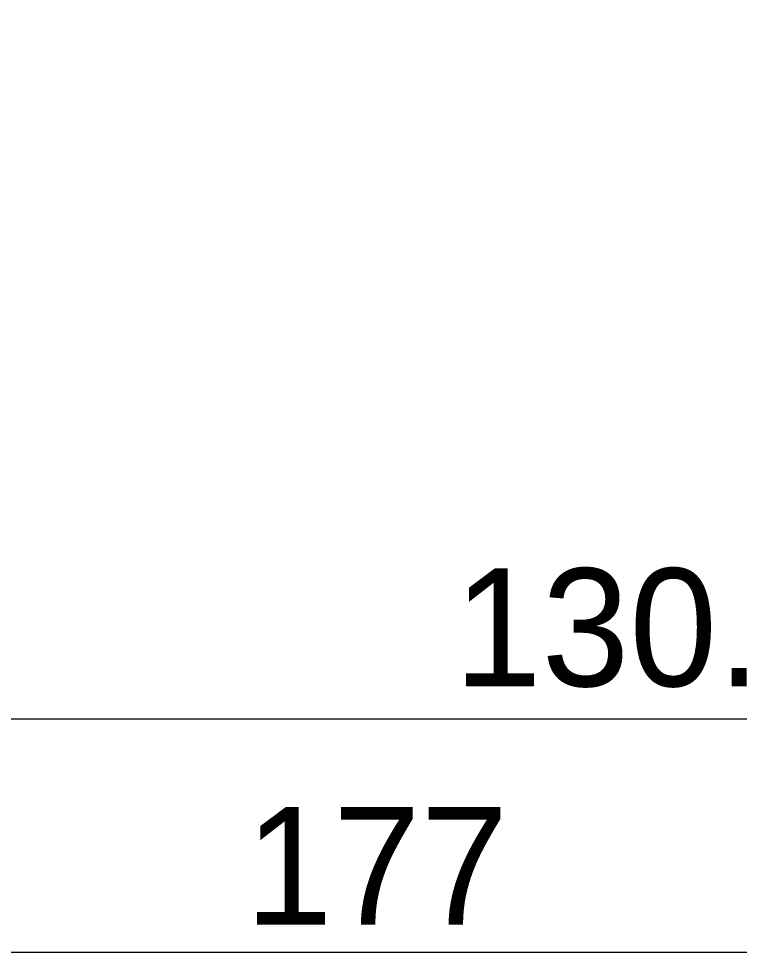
# Model space of a CAD drawing. Extents: x 900 to 2324, y -1513 to 827.
# Drawn here: x 1874.1 to 1935.2, y 139.7 to 219.5 of the extents above; entities that cross this region are included whole.
import ezdxf

# ---------------------------------------------------------------- set-up
doc = ezdxf.new("R2010")
doc.units = 0
doc.header["$LTSCALE"] = 4
doc.header["$MEASUREMENT"] = 0
doc.header["$PDMODE"] = 3
doc.header["$PDSIZE"] = -10
doc.layers.get('0').update_dxf_attribs({"linetype": 'CONTINUOUS'})
doc.layers.get('DEFPOINTS').update_dxf_attribs({"linetype": 'CONTINUOUS'})
doc.styles.add('Daelim Dimension', font='')
doc.styles.get('Daelim Dimension').set_extended_font_data('나눔고딕')
doc.dimstyles.new('DEFAULT', dxfattribs={"dimscale": 2, "dimtxt": 2, "dimasz": 2, "dimexe": 0, "dimexo": 2, "dimgap": 1, "dimtad": 1, "dimdec": 1, "dimzin": 9, "dimdsep": 46, "dimtxsty": 'Daelim Dimension', "dimcen": 0.5, "dimclrd": 252, "dimclre": 252, "dimclrt": 3, "dimadec": 1, "dimazin": 0, "dimtfac": 1, "dimtdec": 1, "dimtix": 1, "dimtmove": 0, "dimatfit": 3, "dimfxl": 1, "dimtolj": 1, "dimtzin": 1, "dimlwd": 9, "dimlwe": 9, "dimarcsym": 0})

# ---------------------------------------------------------------- blocks, each defined once
blk = doc.blocks.new('*D7')
at = {"color": 5, "lineweight": 9, "ltscale": 0.5, "transparency": 16777216}
for p, q in [((1815.925, 229.477), (1815.925, 140.324)), ((1993.004, 170.564), (1993.004, 140.324)), ((1819.925, 140.324), (1989.004, 140.324))]:
    blk.add_line(p, q, dxfattribs=at)
at = {"color": 5, "ltscale": 0.5, "transparency": 16777216}
for points in [[(1819.925, 140.991), (1819.925, 139.658), (1815.925, 140.324)], [(1989.004, 140.991), (1989.004, 139.658), (1993.004, 140.324)]]:
    blk.add_solid(points, dxfattribs=at)
at = {"layer": 'DEFPOINTS', "color": 0, "ltscale": 0.5, "transparency": 16777216}
for p in [(1815.925, 233.477), (1993.004, 174.564), (1993.004, 140.324)]:
    blk.add_point(p, dxfattribs=at)
at = {"color": 7, "ltscale": 0.5, "transparency": 16777216, "insert": (1904.465, 147.66), "char_height": 10, "attachment_point": 5, "style": 'Daelim Dimension'}
blk.add_mtext('\\A1;177', dxfattribs=at)
blk = doc.blocks.new('*D8')
at = {"color": 5, "lineweight": 9, "ltscale": 0.5, "transparency": 16777216}
for p, q in [((1862.505, 214.102), (1862.505, 160.126)), ((1993.004, 170.564), (1993.004, 160.126)), ((1866.505, 160.126), (1989.004, 160.126))]:
    blk.add_line(p, q, dxfattribs=at)
at = {"color": 5, "ltscale": 0.5, "transparency": 16777216}
for points in [[(1866.505, 160.793), (1866.505, 159.459), (1862.505, 160.126)], [(1989.004, 160.793), (1989.004, 159.459), (1993.004, 160.126)]]:
    blk.add_solid(points, dxfattribs=at)
at = {"layer": 'DEFPOINTS', "color": 0, "ltscale": 0.5, "transparency": 16777216}
for p in [(1862.505, 218.102), (1993.004, 174.564), (1993.004, 160.126)]:
    blk.add_point(p, dxfattribs=at)
at = {"color": 7, "ltscale": 0.5, "transparency": 16777216, "insert": (1927.755, 167.827), "char_height": 10, "attachment_point": 5, "style": 'Daelim Dimension'}
blk.add_mtext('\\A1;130.5', dxfattribs=at)

msp = doc.modelspace()

# ---------------------------------------------------------------- dimensions: what is measured, and where the dimension line sits
at = {"color": 5, "ltscale": 0.5}
dim = msp.add_linear_dim(base=(1993.004, 140.324), p1=(1815.925, 233.477), p2=(1993.004, 174.564), text='177', dimstyle='DEFAULT', override={"dimtxt": 5, "dimclrd": 5, "dimclre": 5, "dimclrt": 7}, dxfattribs=at)
dim.commit()
dim.dimension.update_dxf_attribs({"geometry": '*D7', "text_midpoint": (1904.465, 147.66)})
dim = msp.add_linear_dim(base=(1993.004, 160.126), p1=(1862.505, 218.102), p2=(1993.004, 174.564), dimstyle='DEFAULT', override={"dimtxt": 5, "dimclrd": 5, "dimclre": 5, "dimclrt": 7}, dxfattribs=at)
dim.commit()
dim.dimension.update_dxf_attribs({"geometry": '*D8', "text_midpoint": (1927.755, 167.827)})

doc.saveas('drawing.dxf')
